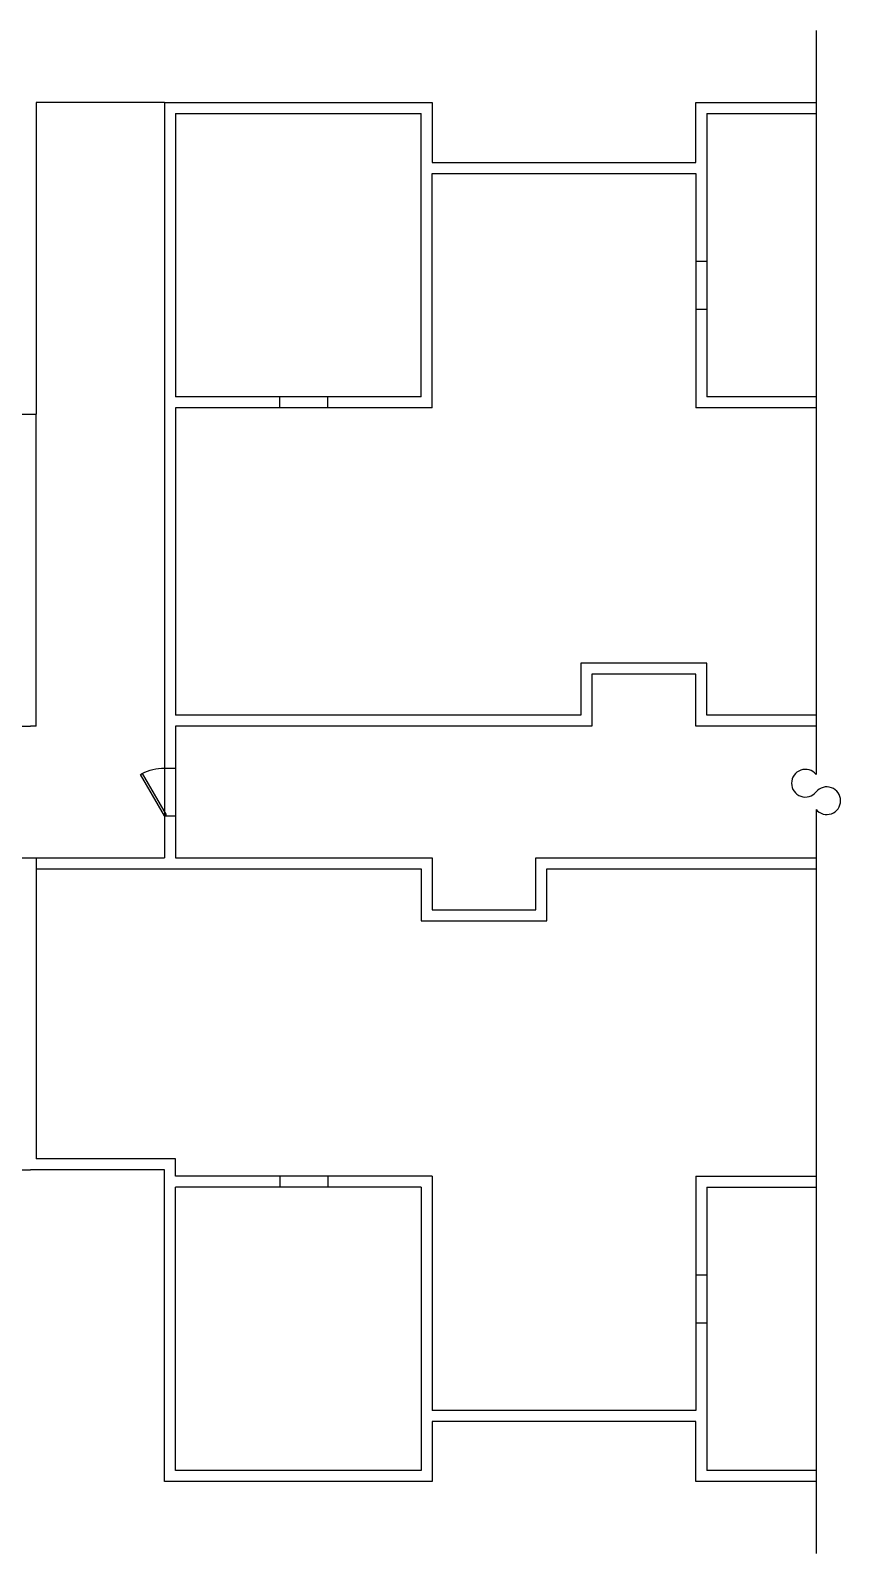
# Model space of a CAD drawing. Header units: inches. Extents: x -54 to 1654, y -88 to 674.
# Drawn here: x 1249 to 1654, y -88 to 674 of the extents above; entities that cross this region are included whole.
import ezdxf

# ---------------------------------------------------------------- set-up
doc = ezdxf.new("R2010")
doc.units = ezdxf.units.IN
doc.header["$LTSCALE"] = 10
doc.header["$MEASUREMENT"] = 0
for name, color, linetype in [('A-DOOR', 2, 'CONTINUOUS'), ('A-SITE', 3, 'CONTINUOUS'), ('A-WALL', 5, 'CONTINUOUS')]:
    doc.layers.add(name, color=color, linetype=linetype)

msp = doc.modelspace()

# ---------------------------------------------------------------- linework, layer by layer
at = {"layer": 'A-DOOR', "extrusion": (1.85034e-13, -0.000261203, -1)}
for p, q in [((1304, 301.78), (1304.87, 302.28)), ((1316, 281), (1304, 301.78)), ((1304.87, 302.28), (1316.87, 281.5)), ((1316.87, 281.5), (1316, 281))]:
    msp.add_line(p, q, dxfattribs=at)
msp.add_arc((-1316.05, 280.6, -0.07), 24.4, 62.71183, 89.87632, dxfattribs=at)
at = {"layer": 'A-SITE'}
for p, q in [((1316, 638), (1251.75, 638)), ((1251.75, 638), (1251.75, 482))]:
    msp.add_line(p, q, dxfattribs=at)
at = {"layer": 'A-WALL'}
for p, q in [((1642.19, 674), (1642.19, 301.77)), ((1316, 638), (1450, 638)), ((1316, 638), (1316, 305)), ((1321.5, 632.5), (1321.5, 490.75)), ((1321.5, 632.5), (1444.5, 632.5)), ((1444.5, 490.75), (1444.5, 632.5)), ((1450, 638), (1450, 608)), ((1582, 608), (1582, 638)), ((1582, 638), (1642.19, 638)), ((1587.5, 632.5), (1642.19, 632.5)), ((1587.5, 632.5), (1587.5, 490.75)), ((1450, 608), (1582, 608)), ((1450, 602.5), (1582, 602.5)), ((1450, 485.25), (1450, 602.5)), ((1582, 602.5), (1582, 485.25)), ((1582, 558.62), (1587.5, 558.62)), ((1582, 534.62), (1587.5, 534.62)), ((1444.5, 490.75), (1321.5, 490.75)), ((1373.75, 485.25), (1373.75, 490.75)), ((1397.75, 485.25), (1397.75, 490.75)), ((1642.19, 490.75), (1587.5, 490.75)), ((1237, 482), (1249, 482)), ((1249, 482), (1251.75, 482)), ((1251.75, 326), (1251.75, 482)), ((1450, 485.25), (1321.5, 485.25)), ((1321.5, 485.25), (1321.5, 331.5)), ((1642.19, 485.25), (1582, 485.25)), ((1587.5, 357.5), (1524.5, 357.5)), ((1524.5, 357.5), (1524.5, 331.5)), ((1582, 352), (1530, 352)), ((1530, 352), (1530, 326)), ((1582, 326), (1582, 352)), ((1587.5, 331.5), (1587.5, 357.5)), ((1524.5, 331.5), (1321.5, 331.5)), ((1642.19, 331.5), (1587.5, 331.5)), ((1048, 326), (1249, 326)), ((1251.75, 326), (1249, 326)), ((1530, 326), (1321.5, 326)), ((1321.5, 326), (1321.5, 305)), ((1642.19, 326), (1582, 326)), ((1642.19, 284.26), (1642.19, -88)), ((1316, 281), (1316, 260)), ((1321.5, 281), (1321.5, 260)), ((968, 260), (1249, 260)), ((1249, 260), (1316, 260)), ((1251.75, 260), (1251.75, 109.5)), ((1321.5, 260), (1450, 260)), ((1450, 260), (1450, 234)), ((1502, 234), (1502, 260)), ((1502, 260), (1642.19, 260)), ((1251.75, 254.5), (1444.5, 254.5)), ((1444.5, 254.5), (1444.5, 228.5)), ((1507.5, 228.5), (1507.5, 254.5)), ((1507.5, 254.5), (1642.19, 254.5)), ((1450, 234), (1502, 234)), ((1444.5, 228.5), (1507.5, 228.5)), ((1321.5, 109.5), (1251.75, 109.5)), ((1321.5, 100.75), (1321.5, 109.5)), ((1236.75, 104), (1249, 104)), ((1316, 104), (1249, 104)), ((1316, -52), (1316, 104)), ((1450, 100.75), (1321.5, 100.75)), ((1373.75, 100.75), (1373.75, 95.25)), ((1397.75, 100.75), (1397.75, 95.25)), ((1450, 100.75), (1450, -16.5)), ((1582, 100.75), (1582, -16.5)), ((1582, 100.75), (1642.19, 100.75)), ((1321.5, -46.5), (1321.5, 95.25)), ((1444.5, 95.25), (1321.5, 95.25)), ((1444.5, 95.25), (1444.5, -46.5)), ((1587.5, 95.25), (1587.5, -46.5)), ((1587.5, 95.25), (1642.19, 95.25)), ((1582, 51.37), (1587.5, 51.37)), ((1582, 27.37), (1587.5, 27.37)), ((1582, -16.5), (1450, -16.5)), ((1450, -22), (1450, -52)), ((1582, -22), (1450, -22)), ((1582, -52), (1582, -22)), ((1450, -52), (1316, -52)), ((1444.5, -46.5), (1321.5, -46.5)), ((1642.19, -52), (1582, -52)), ((1642.19, -46.5), (1587.5, -46.5))]:
    msp.add_line(p, q, dxfattribs=at)
at = {"layer": 'A-WALL', "extrusion": (1.86386e-13, 0.000261203, -1)}
for p, q in [((1316, 305), (1321.5, 305)), ((1316, 305), (1316, 281)), ((1321.5, 305), (1321.5, 281)), ((1316, 281), (1321.5, 281))]:
    msp.add_line(p, q, dxfattribs=at)
at = {"layer": 'A-WALL'}
for centre, start, end in [((1636.84, 297.39), 39.27369, 320.72631), ((1647.54, 288.64), 219.27369, 140.72631)]:
    msp.add_arc(centre, 6.92, start, end, dxfattribs=at)

doc.saveas('drawing.dxf')
